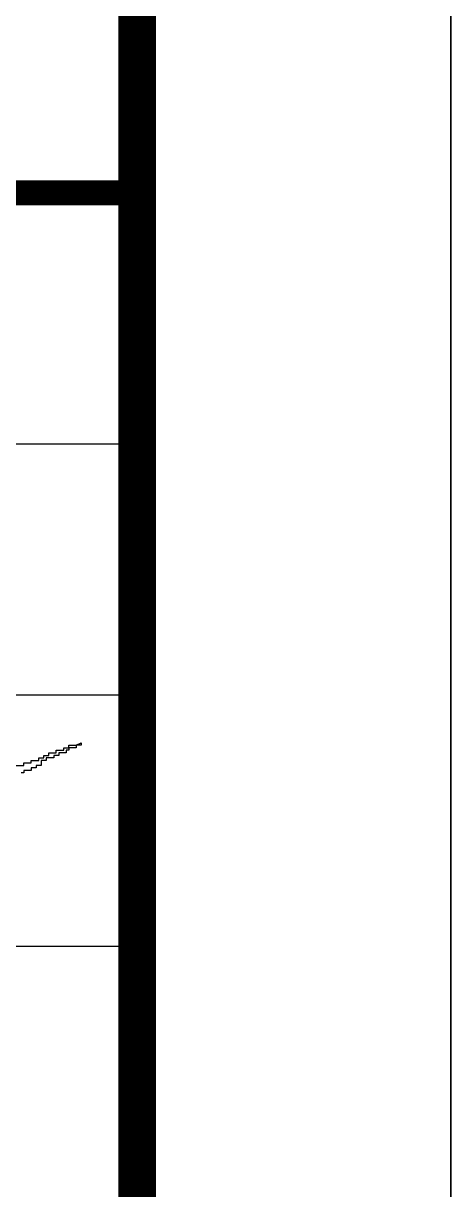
# Model space of a CAD drawing. Header units: millimetres. Extents: x 434053 to 1059003, y -2417481 to 936527.
# Drawn here: x 545348 to 545621, y -2322458 to -2321714 of the extents above; entities that cross this region are included whole.
import ezdxf

# ---------------------------------------------------------------- set-up
doc = ezdxf.new("R2010")
doc.units = ezdxf.units.MM
doc.header["$LTSCALE"] = 1000
doc.header["$MEASUREMENT"] = 0
for name, color, linetype in [('A-ANNO-TTLB', 7, 'Continuous'), ('PUB_TITLE', 4, 'Continuous'), ('TITLIN', 7, 'Continuous'), ('图框层', 3, 'Continuous'), ('电子签名', 6, 'Continuous')]:
    doc.layers.add(name, color=color, linetype=linetype)

# ---------------------------------------------------------------- blocks, each defined once
blk = doc.blocks.new('A$C6C634642')
at = {"linetype": 'Continuous'}
blk.add_lwpolyline([(1100000, 320000), (1115000, 320000), (1115000, 325000), (1130000, 325000), (1130000, 330000), (1145000, 330000), (1145000, 335000), (1155000, 335000), (1155000, 340000), (1165000, 340000), (1165000, 345000), (1180000, 345000), (1180000, 350000), (1195000, 350000), (1195000, 355000), (1205000, 355000), (1205000, 360000), (1220000, 360000), (1230000, 365000), (1230000, 360000), (1225000, 360000), (1220000, 360000), (1220000, 355000), (1215000, 355000), (1210000, 355000), (1205000, 355000), (1205000, 350000), (1200000, 350000), (1200000, 345000), (1195000, 345000), (1190000, 345000), (1185000, 345000), (1185000, 340000), (1180000, 340000), (1175000, 340000), (1175000, 335000), (1170000, 335000), (1165000, 335000), (1160000, 335000), (1160000, 330000), (1155000, 330000), (1150000, 330000), (1150000, 325000), (1150000, 320000), (1145000, 320000), (1140000, 320000), (1140000, 315000), (1135000, 315000), (1130000, 315000), (1130000, 310000), (1125000, 310000), (1120000, 310000), (1115000, 310000), (1115000, 305000), (1110000, 305000)], dxfattribs=at)
blk = doc.blocks.new('A$C62AF6C70')
at = {"layer": '电子签名'}
blk.add_lwpolyline([(0, 0), (0, 10382.2), (2510.4, 10382.2), (2510.4, 0)], close=True, dxfattribs=at)
at = {"layer": '电子签名', "xscale": 0.001595915279045558, "yscale": 0.001595915279045558, "zscale": 0.001595915279045558}
blk.add_blockref('A$C6C634642', (369.2, 8047.2), dxfattribs=at)
blk = doc.blocks.new('asdgdfgsghfdjfh')
at = {"xscale": 0.01000000000265255, "yscale": 0.01000000000265255, "zscale": 0.01000000000265255}
blk.add_blockref('A$C62AF6C70', (-25.104, 100.293), dxfattribs=at)
blk = doc.blocks.new('asdfgafg21GZ_LABEL2')
at = {"layer": 'TITLIN'}
for p, q in [((-65, 196.115), (0, 196.115)), ((-65, 188.115), (0, 188.115)), ((-65, 180.115), (0, 180.115))]:
    blk.add_line(p, q, dxfattribs=at)
at = {"layer": 'TITLIN', "const_width": 0.8}
blk.add_lwpolyline([(-65, 204.115), (0, 204.115)], dxfattribs=at)
blk = doc.blocks.new('asdfdfsdh')
blk.add_lwpolyline([(10705.8, 1755.2), (10705.8, 500), (5514.7, 500), (5514.7, 1755.2)], close=True)
at = {"layer": 'A-ANNO-TTLB'}
blk.add_lwpolyline([(0, 42050), (29700, 42050), (29700, 0), (0, 0)], close=True, dxfattribs=at)
at = {"layer": 'A-ANNO-TTLB', "const_width": 60}
blk.add_lwpolyline([(500, 40800), (500, 500), (29200, 500), (29200, 40800)], close=True, dxfattribs=at)
at = {"layer": '图框层', "rotation": 270}
for name, xscale, yscale, zscale in [('asdfgafg21GZ_LABEL2', 50.00000001002963, 50.00000001002963, 50.00000001002963), ('asdgdfgsghfdjfh', 50, 50, 50)]:
    blk.add_blockref(name, (500, 500), dxfattribs=dict(at, xscale=xscale, yscale=yscale, zscale=zscale))

msp = doc.modelspace()

# ---------------------------------------------------------------- linework, layer by layer
at = {"layer": 'PUB_TITLE'}
msp.add_lwpolyline([(528800.94, -2326104.77), (545620.94, -2326104.77), (545620.94, -2314224.77), (528800.94, -2314224.77)], close=True, dxfattribs=at)

# ---------------------------------------------------------------- block references
at = {"xscale": 0.4, "yscale": 0.4, "zscale": 0.4, "rotation": 90}
msp.add_blockref('asdfdfsdh', (545620.94, -2326104.77), dxfattribs=at)

doc.saveas('drawing.dxf')
